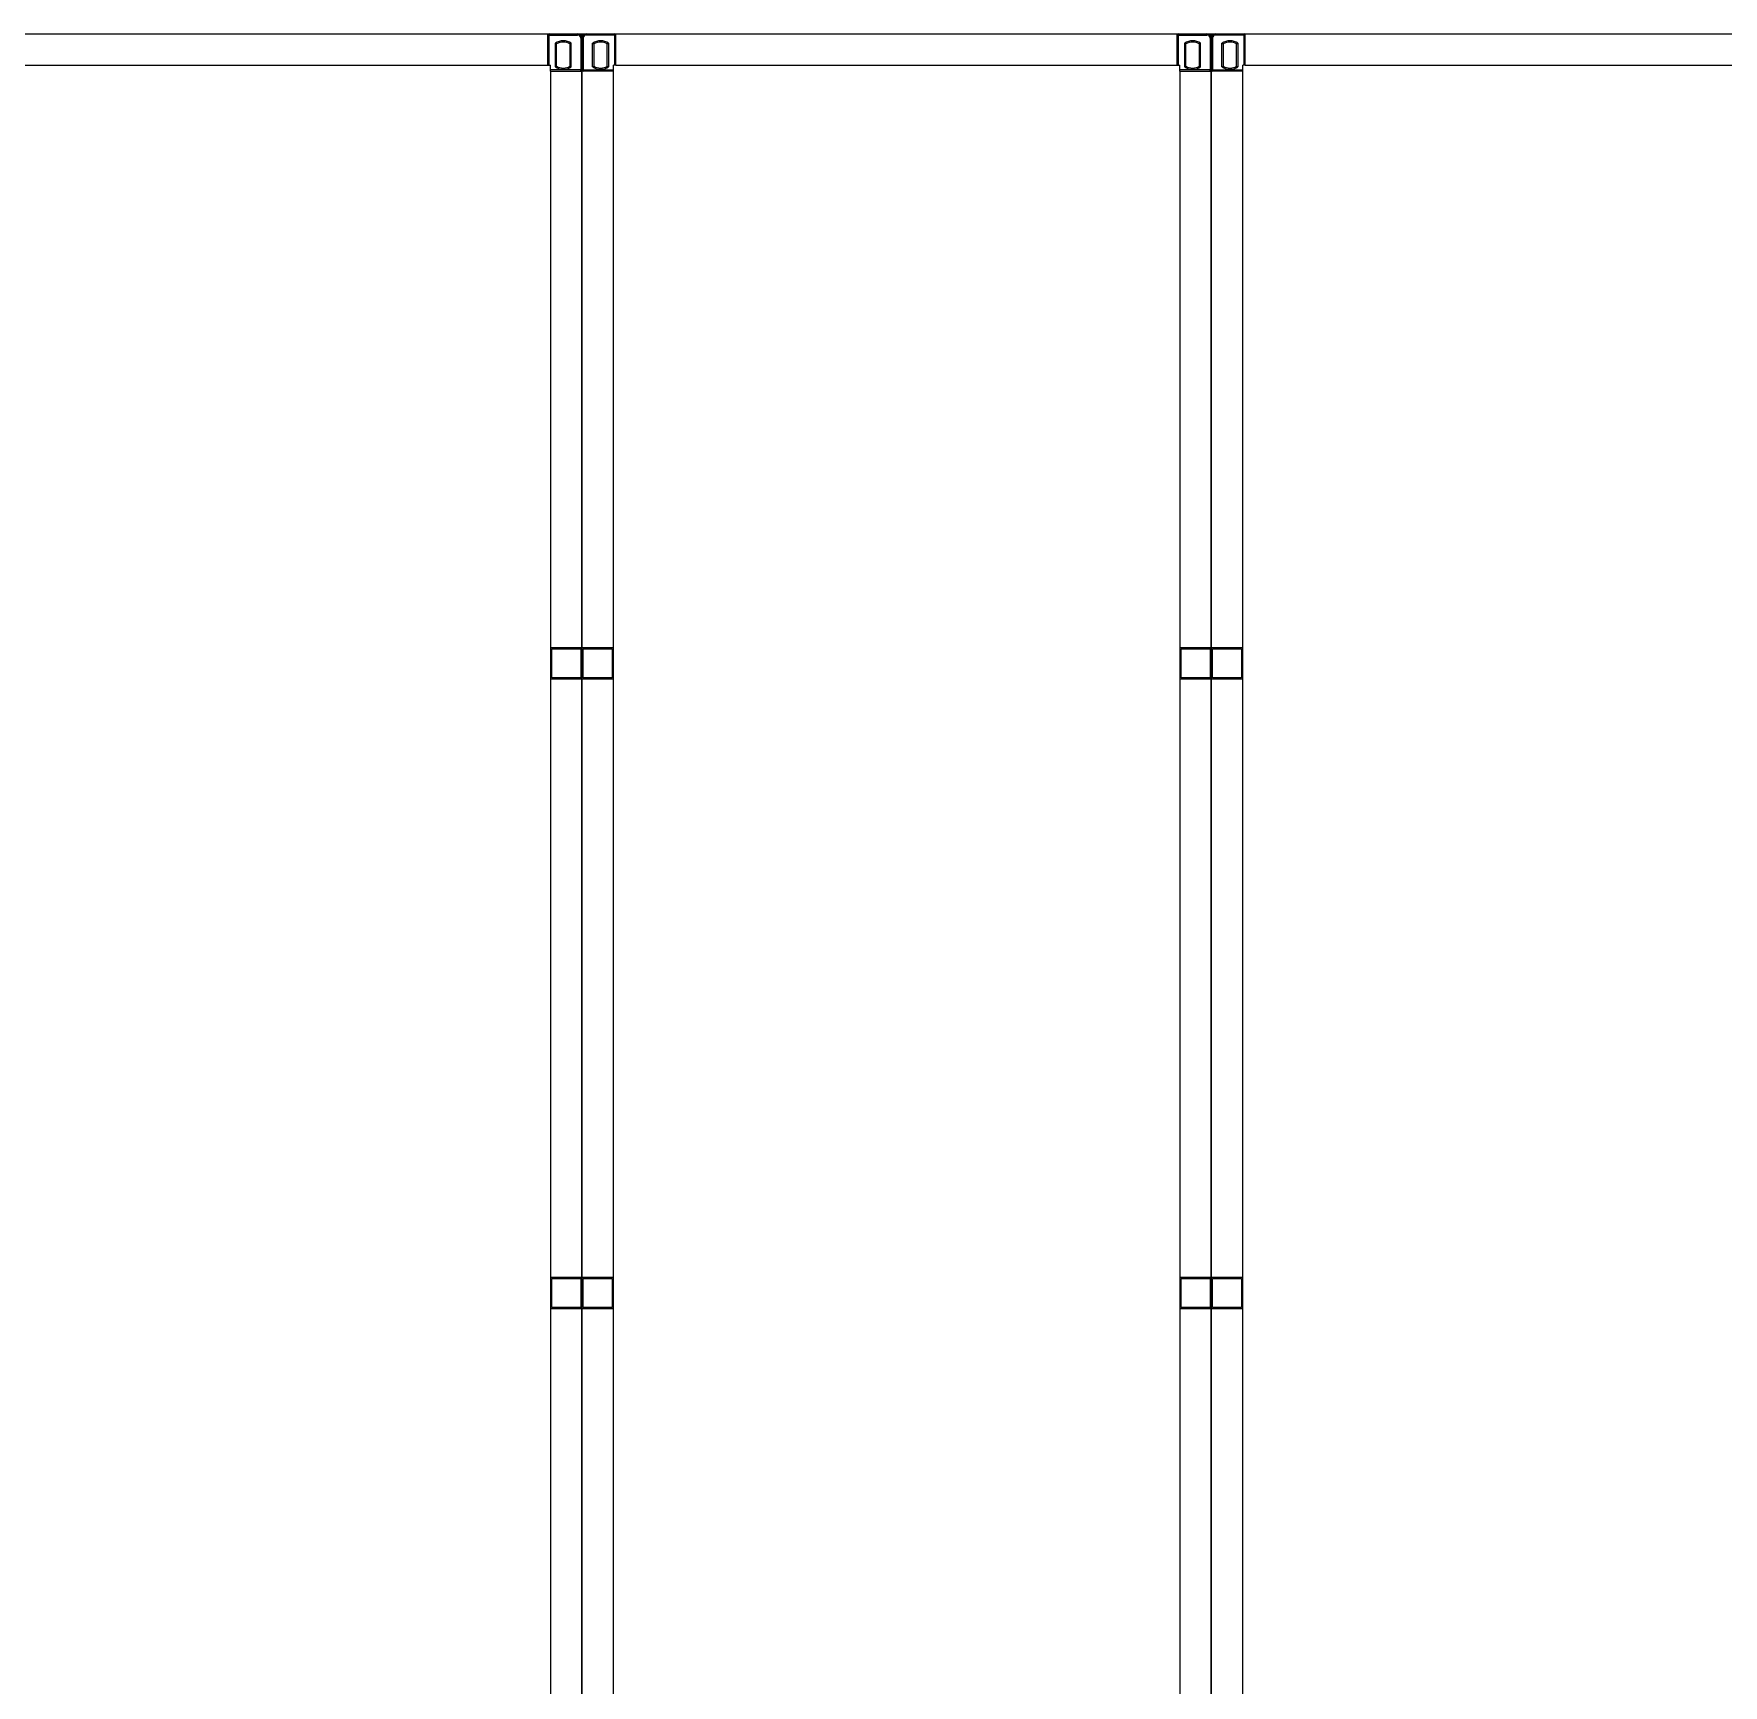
# Model space of a CAD drawing. Header units: millimetres. Extents: x -300 to 383236, y -195106 to -144646.
# Drawn here: x 65718.7 to 66201.9, y -149570.1 to -149098 of the extents above; entities that cross this region are included whole.
import ezdxf

# ---------------------------------------------------------------- set-up
doc = ezdxf.new("R2010")
doc.units = ezdxf.units.MM
doc.header["$LTSCALE"] = 60

# ---------------------------------------------------------------- blocks, each defined once
blk = doc.blocks.new('KEY PLAN_NEW')
at = {"color": 253, "linetype": 'Continuous'}
for p, q in [((-1227.1, -1134.94), (-1227.1, -1131.94)), ((-1227.1, -1132.06), (-1226.98, -1132.06)), ((-1226.98, -1131.94), (-1226.98, -1132.06)), ((-1226.98, -1134.94), (-1226.98, -1132.06)), ((-1226.98, -1132.06), (-1224.27, -1132.06)), ((-1224.27, -1132.06), (-1224.27, -1131.94)), ((-1223.98, -1132.06), (-1223.98, -1132.06)), ((-1223.98, -1132.06), (-1223.98, -1132.06)), ((-1223.74, -1132.06), (-1223.74, -1132.06)), ((-1223.74, -1132.06), (-1223.74, -1132.06)), ((-1223.45, -1132.06), (-1223.45, -1131.94)), ((-1220.74, -1132.06), (-1223.45, -1132.06)), ((-1220.74, -1131.94), (-1220.74, -1132.06)), ((-1220.62, -1132.06), (-1220.74, -1132.06)), ((-1220.74, -1134.94), (-1220.74, -1132.06)), ((-1220.62, -1134.94), (-1220.62, -1131.94)), ((-1167.1, -1134.94), (-1167.1, -1131.94)), ((-1167.1, -1132.06), (-1166.98, -1132.06)), ((-1166.98, -1131.94), (-1166.98, -1132.06)), ((-1166.98, -1134.94), (-1166.98, -1132.06)), ((-1166.98, -1132.06), (-1164.27, -1132.06)), ((-1164.27, -1132.06), (-1164.27, -1131.94)), ((-1163.98, -1132.06), (-1163.98, -1132.06)), ((-1163.98, -1132.06), (-1163.98, -1132.06)), ((-1163.74, -1132.06), (-1163.74, -1132.06)), ((-1163.74, -1132.06), (-1163.74, -1132.06)), ((-1163.45, -1132.06), (-1163.45, -1131.94)), ((-1160.74, -1132.06), (-1163.45, -1132.06)), ((-1160.74, -1131.94), (-1160.74, -1132.06)), ((-1160.62, -1132.06), (-1160.74, -1132.06)), ((-1160.74, -1134.94), (-1160.74, -1132.06)), ((-1160.62, -1134.94), (-1160.62, -1131.94)), ((-1226.4, -1132.84), (-1226.4, -1135.1)), ((-1226.28, -1135.04), (-1226.28, -1132.91)), ((-1225.01, -1132.91), (-1225.01, -1135.04)), ((-1224.89, -1135.1), (-1224.89, -1132.84)), ((-1223.98, -1132.35), (-1223.86, -1132.35)), ((-1223.98, -1132.35), (-1223.98, -1135.38)), ((-1223.74, -1132.35), (-1223.86, -1132.35)), ((-1223.74, -1132.35), (-1223.74, -1135.38)), ((-1222.84, -1135.1), (-1222.84, -1132.84)), ((-1222.72, -1132.91), (-1222.72, -1135.04)), ((-1221.45, -1135.04), (-1221.45, -1132.91)), ((-1221.33, -1132.84), (-1221.33, -1135.1)), ((-1166.4, -1132.84), (-1166.4, -1135.1)), ((-1166.28, -1135.04), (-1166.28, -1132.91)), ((-1165.01, -1132.91), (-1165.01, -1135.04)), ((-1164.89, -1135.1), (-1164.89, -1132.84)), ((-1163.98, -1132.35), (-1163.86, -1132.35)), ((-1163.98, -1132.35), (-1163.98, -1135.38)), ((-1163.74, -1132.35), (-1163.86, -1132.35)), ((-1163.74, -1132.35), (-1163.74, -1135.38)), ((-1162.84, -1135.1), (-1162.84, -1132.84)), ((-1162.72, -1132.91), (-1162.72, -1135.04)), ((-1161.45, -1135.04), (-1161.45, -1132.91)), ((-1161.33, -1132.84), (-1161.33, -1135.1)), ((-1223.98, -1135.38), (-1226.86, -1135.38)), ((-1226.86, -1135.5), (-1223.86, -1135.5)), ((-1223.98, -1135.5), (-1223.98, -1135.38)), ((-1223.98, -1135.38), (-1223.86, -1135.38)), ((-1223.74, -1135.38), (-1223.86, -1135.38)), ((-1220.86, -1135.5), (-1223.86, -1135.5)), ((-1223.74, -1135.5), (-1223.74, -1135.38)), ((-1223.74, -1135.38), (-1220.86, -1135.38)), ((-1163.98, -1135.38), (-1166.86, -1135.38)), ((-1166.86, -1135.5), (-1163.86, -1135.5)), ((-1163.98, -1135.5), (-1163.98, -1135.38)), ((-1163.98, -1135.38), (-1163.86, -1135.38)), ((-1163.74, -1135.38), (-1163.86, -1135.38)), ((-1160.86, -1135.5), (-1163.86, -1135.5)), ((-1163.74, -1135.5), (-1163.74, -1135.38)), ((-1163.74, -1135.38), (-1160.86, -1135.38))]:
    blk.add_line(p, q, dxfattribs=at)
at = {"color": 253}
for p, q in [((-1280.62, -1134.94), (-1227.1, -1134.94)), ((-1227.1, -1134.94), (-1226.86, -1134.94)), ((-1226.86, -1135.5), (-1226.86, -1134.94)), ((-1226.86, -1135.5), (-1226.86, -1428.38)), ((-1220.62, -1134.94), (-1220.86, -1134.94)), ((-1220.86, -1135.5), (-1220.86, -1134.94)), ((-1220.86, -1428.38), (-1220.86, -1135.5)), ((-1220.62, -1134.94), (-1167.1, -1134.94)), ((-1167.1, -1134.94), (-1166.86, -1134.94)), ((-1166.86, -1135.5), (-1166.86, -1134.94)), ((-1166.86, -1135.5), (-1166.86, -1428.38)), ((-1160.62, -1134.94), (-1160.86, -1134.94)), ((-1160.86, -1135.5), (-1160.86, -1134.94)), ((-1160.86, -1428.38), (-1160.86, -1135.5)), ((-1160.62, -1134.94), (-1107.1, -1134.94)), ((-1226.86, -1190.44), (-1226.86, -1193.44)), ((-1226.86, -1190.44), (-1223.86, -1190.44)), ((-1226.74, -1193.32), (-1226.74, -1190.56)), ((-1226.74, -1190.56), (-1223.98, -1190.56)), ((-1223.98, -1190.56), (-1223.98, -1193.32)), ((-1223.98, -1190.56), (-1223.98, -1193.32)), ((-1223.86, -1193.44), (-1223.86, -1190.44)), ((-1223.86, -1190.44), (-1223.86, -1193.44)), ((-1223.86, -1190.44), (-1220.86, -1190.44)), ((-1223.74, -1193.32), (-1223.74, -1190.56)), ((-1223.74, -1190.56), (-1220.98, -1190.56)), ((-1220.98, -1190.56), (-1220.98, -1193.32)), ((-1220.98, -1190.56), (-1220.98, -1193.32)), ((-1220.86, -1193.44), (-1220.86, -1190.44)), ((-1166.86, -1190.44), (-1166.86, -1193.44)), ((-1166.86, -1190.44), (-1163.86, -1190.44)), ((-1166.74, -1193.32), (-1166.74, -1190.56)), ((-1166.74, -1190.56), (-1163.98, -1190.56)), ((-1163.98, -1190.56), (-1163.98, -1193.32)), ((-1163.98, -1190.56), (-1163.98, -1193.32)), ((-1163.86, -1193.44), (-1163.86, -1190.44)), ((-1163.86, -1190.44), (-1163.86, -1193.44)), ((-1163.86, -1190.44), (-1160.86, -1190.44)), ((-1163.74, -1193.32), (-1163.74, -1190.56)), ((-1163.74, -1190.56), (-1160.98, -1190.56)), ((-1160.98, -1190.56), (-1160.98, -1193.32)), ((-1160.98, -1190.56), (-1160.98, -1193.32)), ((-1160.86, -1193.44), (-1160.86, -1190.44)), ((-1223.86, -1193.44), (-1226.86, -1193.44)), ((-1223.98, -1193.32), (-1226.74, -1193.32)), ((-1220.86, -1193.44), (-1223.86, -1193.44)), ((-1220.98, -1193.32), (-1223.74, -1193.32)), ((-1163.86, -1193.44), (-1166.86, -1193.44)), ((-1163.98, -1193.32), (-1166.74, -1193.32)), ((-1160.86, -1193.44), (-1163.86, -1193.44)), ((-1160.98, -1193.32), (-1163.74, -1193.32)), ((-1226.86, -1250.44), (-1226.86, -1253.44)), ((-1226.86, -1250.44), (-1223.86, -1250.44)), ((-1226.74, -1253.32), (-1226.74, -1250.56)), ((-1226.74, -1250.56), (-1223.98, -1250.56)), ((-1223.98, -1250.56), (-1223.98, -1253.32)), ((-1223.98, -1250.56), (-1223.98, -1253.32)), ((-1223.86, -1253.44), (-1223.86, -1250.44)), ((-1223.86, -1250.44), (-1223.86, -1253.44)), ((-1223.86, -1250.44), (-1220.86, -1250.44)), ((-1223.74, -1253.32), (-1223.74, -1250.56)), ((-1223.74, -1250.56), (-1220.98, -1250.56)), ((-1220.98, -1250.56), (-1220.98, -1253.32)), ((-1220.98, -1250.56), (-1220.98, -1253.32)), ((-1220.86, -1253.44), (-1220.86, -1250.44)), ((-1166.86, -1250.44), (-1166.86, -1253.44)), ((-1166.86, -1250.44), (-1163.86, -1250.44)), ((-1166.74, -1253.32), (-1166.74, -1250.56)), ((-1166.74, -1250.56), (-1163.98, -1250.56)), ((-1163.98, -1250.56), (-1163.98, -1253.32)), ((-1163.98, -1250.56), (-1163.98, -1253.32)), ((-1163.86, -1253.44), (-1163.86, -1250.44)), ((-1163.86, -1250.44), (-1163.86, -1253.44)), ((-1163.86, -1250.44), (-1160.86, -1250.44)), ((-1163.74, -1253.32), (-1163.74, -1250.56)), ((-1163.74, -1250.56), (-1160.98, -1250.56)), ((-1160.98, -1250.56), (-1160.98, -1253.32)), ((-1160.98, -1250.56), (-1160.98, -1253.32)), ((-1160.86, -1253.44), (-1160.86, -1250.44)), ((-1223.86, -1253.44), (-1226.86, -1253.44)), ((-1223.98, -1253.32), (-1226.74, -1253.32)), ((-1220.86, -1253.44), (-1223.86, -1253.44)), ((-1220.98, -1253.32), (-1223.74, -1253.32)), ((-1163.86, -1253.44), (-1166.86, -1253.44)), ((-1163.98, -1253.32), (-1166.74, -1253.32)), ((-1160.86, -1253.44), (-1163.86, -1253.44)), ((-1160.98, -1253.32), (-1163.74, -1253.32))]:
    blk.add_line(p, q, dxfattribs=at)
for points in [[(-1283.86, -1131.94), (-1223.86, -1131.94), (-1223.86, -1431.94), (-1283.86, -1431.94)], [(-1223.86, -1131.94), (-1163.86, -1131.94), (-1163.86, -1431.94), (-1223.86, -1431.94)], [(-1163.86, -1131.94), (-1103.86, -1131.94), (-1103.86, -1431.94), (-1163.86, -1431.94)]]:
    blk.add_lwpolyline(points, close=True, dxfattribs=at)
at = {"color": 253, "linetype": 'Continuous'}
for centre, radius, start, end in [((-1226.98, -1132.06), 0.12, 90, 180), ((-1224.27, -1132.35), 0.41, 0, 90), ((-1224.27, -1132.35), 0.29, 0, 90), ((-1223.45, -1132.35), 0.41, 90, 180), ((-1223.45, -1132.35), 0.29, 90, 180), ((-1220.74, -1132.06), 0.12, 0, 90), ((-1166.98, -1132.06), 0.12, 90, 180), ((-1164.27, -1132.35), 0.41, 0, 90), ((-1164.27, -1132.35), 0.29, 0, 90), ((-1163.45, -1132.35), 0.41, 90, 180), ((-1163.45, -1132.35), 0.29, 90, 180), ((-1160.74, -1132.06), 0.12, 0, 90), ((-1225.64, -1133.97), 1.36, 56.2792, 123.7208), ((-1225.64, -1133.97), 1.24, 59.1964, 120.8036), ((-1222.08, -1133.97), 1.36, 56.2792, 123.7208), ((-1222.08, -1133.97), 1.24, 59.1964, 120.8036), ((-1165.64, -1133.97), 1.36, 56.2792, 123.7208), ((-1165.64, -1133.97), 1.24, 59.1964, 120.8036), ((-1162.08, -1133.97), 1.36, 56.2792, 123.7208), ((-1162.08, -1133.97), 1.24, 59.1964, 120.8036), ((-1225.64, -1133.97), 1.36, 236.2792, 303.7208), ((-1225.64, -1133.97), 1.24, 239.1964, 300.8036), ((-1223.98, -1135.38), 0.12, 270, 0), ((-1223.74, -1135.38), 0.12, 180, 270), ((-1222.08, -1133.97), 1.36, 236.2792, 303.7208), ((-1222.08, -1133.97), 1.24, 239.1964, 300.8036), ((-1165.64, -1133.97), 1.36, 236.2792, 303.7208), ((-1165.64, -1133.97), 1.24, 239.1964, 300.8036), ((-1163.98, -1135.38), 0.12, 270, 0), ((-1163.74, -1135.38), 0.12, 180, 270), ((-1162.08, -1133.97), 1.36, 236.2792, 303.7208), ((-1162.08, -1133.97), 1.24, 239.1964, 300.8036)]:
    blk.add_arc(centre, radius, start, end, dxfattribs=at)
for points, knots in [([(-1226.28, -1132.91), (-1226.28, -1132.91, 46), (-1226.28, -1132.91, 46), (-1226.28, -1132.91, 46), (-1226.28, -1132.91, 46), (-1226.28, -1132.91, 46), (-1226.28, -1132.91, 46), (-1226.28, -1132.91, 46), (-1226.28, -1132.91, 46), (-1226.28, -1132.91, 46), (-1226.28, -1132.9, 46), (-1226.29, -1132.9, 46), (-1226.29, -1132.9, 46), (-1226.29, -1132.9, 46), (-1226.29, -1132.9, 46), (-1226.29, -1132.9, 46), (-1226.3, -1132.9, 46), (-1226.3, -1132.9, 46), (-1226.3, -1132.9, 46), (-1226.3, -1132.9, 46), (-1226.3, -1132.89, 46), (-1226.3, -1132.89, 46), (-1226.31, -1132.89, 46), (-1226.31, -1132.89, 46), (-1226.32, -1132.89, 46), (-1226.32, -1132.89, 46), (-1226.32, -1132.88, 46), (-1226.32, -1132.88, 46), (-1226.32, -1132.88, 46), (-1226.32, -1132.88, 46), (-1226.33, -1132.88, 46), (-1226.33, -1132.88, 46), (-1226.34, -1132.88, 46), (-1226.34, -1132.87, 46), (-1226.35, -1132.87, 46), (-1226.35, -1132.87, 46), (-1226.35, -1132.87, 46), (-1226.35, -1132.87, 46), (-1226.36, -1132.86, 46), (-1226.36, -1132.86, 46), (-1226.36, -1132.86, 46), (-1226.36, -1132.86, 46), (-1226.37, -1132.86, 46), (-1226.37, -1132.86, 46), (-1226.38, -1132.85, 46), (-1226.38, -1132.85, 46), (-1226.39, -1132.85, 46), (-1226.39, -1132.85, 46), (-1226.39, -1132.84, 46), (-1226.39, -1132.84, 46), (-1226.39, -1132.84, 46), (-1226.4, -1132.84, 46), (-1226.4, -1132.84, 46), (-1226.4, -1132.84, 46)], [0, 0, 0, 0, 0.06206, 0.12459, 0.12459, 0.155854, 0.155854, 0.171487, 0.171487, 0.187119, 0.187119, 0.249648, 0.249648, 0.312178, 0.312178, 0.343442, 0.343442, 0.359075, 0.359075, 0.374707, 0.374707, 0.437236, 0.437236, 0.499766, 0.499766, 0.53103, 0.53103, 0.546663, 0.546663, 0.562295, 0.562295, 0.624824, 0.624824, 0.687353, 0.687353, 0.749883, 0.749883, 0.765515, 0.765515, 0.781147, 0.781147, 0.812412, 0.812412, 0.874941, 0.874941, 0.937471, 0.937471, 0.968735, 0.968735, 0.984368, 0.992184, 0.992184, 1, 1, 1, 1]), ([(-1224.89, -1132.84), (-1224.89, -1132.84, 46), (-1224.89, -1132.84, 46), (-1224.89, -1132.84, 46), (-1224.89, -1132.84, 46), (-1224.89, -1132.84, 46), (-1224.89, -1132.85, 46), (-1224.9, -1132.85, 46), (-1224.9, -1132.85, 46), (-1224.91, -1132.85, 46), (-1224.91, -1132.86, 46), (-1224.92, -1132.86, 46), (-1224.92, -1132.86, 46), (-1224.92, -1132.86, 46), (-1224.93, -1132.86, 46), (-1224.93, -1132.86, 46), (-1224.93, -1132.87, 46), (-1224.93, -1132.87, 46), (-1224.93, -1132.87, 46), (-1224.94, -1132.87, 46), (-1224.94, -1132.87, 46), (-1224.95, -1132.88, 46), (-1224.95, -1132.88, 46), (-1224.96, -1132.88, 46), (-1224.96, -1132.88, 46), (-1224.96, -1132.88, 46), (-1224.96, -1132.88, 46), (-1224.96, -1132.88, 46), (-1224.97, -1132.89, 46), (-1224.97, -1132.89, 46), (-1224.97, -1132.89, 46), (-1224.97, -1132.89, 46), (-1224.98, -1132.89, 46), (-1224.98, -1132.89, 46), (-1224.99, -1132.9, 46), (-1224.99, -1132.9, 46), (-1224.99, -1132.9, 46), (-1224.99, -1132.9, 46), (-1224.99, -1132.9, 46), (-1224.99, -1132.9, 46), (-1224.99, -1132.9, 46), (-1224.99, -1132.9, 46), (-1225, -1132.9, 46), (-1225, -1132.9, 46), (-1225, -1132.91, 46), (-1225, -1132.91, 46), (-1225, -1132.91, 46), (-1225, -1132.91, 46), (-1225, -1132.91, 46), (-1225, -1132.91, 46), (-1225.01, -1132.91, 46), (-1225.01, -1132.91, 46), (-1225.01, -1132.91, 46), (-1225.01, -1132.91, 46)], [0, 0, 0, 0, 0.00782, 0.00782, 0.015639, 0.031279, 0.031279, 0.062557, 0.062557, 0.125114, 0.125114, 0.187671, 0.187671, 0.21895, 0.21895, 0.234589, 0.234589, 0.250228, 0.250228, 0.312785, 0.312785, 0.375342, 0.375342, 0.437899, 0.437899, 0.453538, 0.453538, 0.469178, 0.469178, 0.500456, 0.500456, 0.563013, 0.563013, 0.62557, 0.62557, 0.641209, 0.641209, 0.656849, 0.656849, 0.688127, 0.688127, 0.750684, 0.750684, 0.813241, 0.813241, 0.828881, 0.828881, 0.84452, 0.84452, 0.875798, 0.875798, 0.938355, 1, 1, 1, 1]), ([(-1222.84, -1132.84), (-1222.84, -1132.84, 46), (-1222.84, -1132.84, 46), (-1222.83, -1132.84, 46), (-1222.83, -1132.84, 46), (-1222.83, -1132.84, 46), (-1222.83, -1132.85, 46), (-1222.83, -1132.85, 46), (-1222.82, -1132.85, 46), (-1222.82, -1132.85, 46), (-1222.81, -1132.86, 46), (-1222.81, -1132.86, 46), (-1222.8, -1132.86, 46), (-1222.8, -1132.86, 46), (-1222.8, -1132.86, 46), (-1222.8, -1132.86, 46), (-1222.79, -1132.87, 46), (-1222.79, -1132.87, 46), (-1222.79, -1132.87, 46), (-1222.79, -1132.87, 46), (-1222.78, -1132.87, 46), (-1222.78, -1132.88, 46), (-1222.77, -1132.88, 46), (-1222.77, -1132.88, 46), (-1222.76, -1132.88, 46), (-1222.76, -1132.88, 46), (-1222.76, -1132.88, 46), (-1222.76, -1132.88, 46), (-1222.76, -1132.89, 46), (-1222.76, -1132.89, 46), (-1222.75, -1132.89, 46), (-1222.75, -1132.89, 46), (-1222.74, -1132.89, 46), (-1222.74, -1132.89, 46), (-1222.74, -1132.9, 46), (-1222.74, -1132.9, 46), (-1222.74, -1132.9, 46), (-1222.74, -1132.9, 46), (-1222.73, -1132.9, 46), (-1222.73, -1132.9, 46), (-1222.73, -1132.9, 46), (-1222.73, -1132.9, 46), (-1222.73, -1132.9, 46), (-1222.72, -1132.9, 46), (-1222.72, -1132.91, 46), (-1222.72, -1132.91, 46), (-1222.72, -1132.91, 46), (-1222.72, -1132.91, 46), (-1222.72, -1132.91, 46), (-1222.72, -1132.91, 46), (-1222.72, -1132.91, 46), (-1222.72, -1132.91, 46), (-1222.72, -1132.91, 46), (-1222.72, -1132.91, 46)], [0, 0, 0, 0, 0.00782, 0.00782, 0.015639, 0.031279, 0.031279, 0.062557, 0.062557, 0.125114, 0.125114, 0.187671, 0.187671, 0.21895, 0.21895, 0.234589, 0.234589, 0.250228, 0.250228, 0.312785, 0.312785, 0.375342, 0.375342, 0.437899, 0.437899, 0.453538, 0.453538, 0.469178, 0.469178, 0.500456, 0.500456, 0.563013, 0.563013, 0.62557, 0.62557, 0.641209, 0.641209, 0.656849, 0.656849, 0.688127, 0.688127, 0.750684, 0.750684, 0.813241, 0.813241, 0.828881, 0.828881, 0.84452, 0.84452, 0.875798, 0.875798, 0.938355, 1, 1, 1, 1]), ([(-1221.45, -1132.91), (-1221.45, -1132.91, 46), (-1221.45, -1132.91, 46), (-1221.45, -1132.91, 46), (-1221.44, -1132.91, 46), (-1221.44, -1132.91, 46), (-1221.44, -1132.91, 46), (-1221.44, -1132.91, 46), (-1221.44, -1132.91, 46), (-1221.44, -1132.91, 46), (-1221.44, -1132.9, 46), (-1221.44, -1132.9, 46), (-1221.43, -1132.9, 46), (-1221.43, -1132.9, 46), (-1221.43, -1132.9, 46), (-1221.43, -1132.9, 46), (-1221.43, -1132.9, 46), (-1221.43, -1132.9, 46), (-1221.43, -1132.9, 46), (-1221.43, -1132.9, 46), (-1221.42, -1132.89, 46), (-1221.42, -1132.89, 46), (-1221.41, -1132.89, 46), (-1221.41, -1132.89, 46), (-1221.41, -1132.89, 46), (-1221.41, -1132.89, 46), (-1221.4, -1132.88, 46), (-1221.4, -1132.88, 46), (-1221.4, -1132.88, 46), (-1221.4, -1132.88, 46), (-1221.4, -1132.88, 46), (-1221.39, -1132.88, 46), (-1221.39, -1132.88, 46), (-1221.38, -1132.87, 46), (-1221.38, -1132.87, 46), (-1221.37, -1132.87, 46), (-1221.37, -1132.87, 46), (-1221.37, -1132.87, 46), (-1221.37, -1132.86, 46), (-1221.37, -1132.86, 46), (-1221.36, -1132.86, 46), (-1221.36, -1132.86, 46), (-1221.36, -1132.86, 46), (-1221.35, -1132.86, 46), (-1221.35, -1132.85, 46), (-1221.34, -1132.85, 46), (-1221.34, -1132.85, 46), (-1221.33, -1132.85, 46), (-1221.33, -1132.84, 46), (-1221.33, -1132.84, 46), (-1221.33, -1132.84, 46), (-1221.33, -1132.84, 46), (-1221.33, -1132.84, 46), (-1221.33, -1132.84, 46)], [0, 0, 0, 0, 0.06206, 0.12459, 0.12459, 0.155854, 0.155854, 0.171487, 0.171487, 0.187119, 0.187119, 0.249648, 0.249648, 0.312178, 0.312178, 0.343442, 0.343442, 0.359075, 0.359075, 0.374707, 0.374707, 0.437236, 0.437236, 0.499766, 0.499766, 0.53103, 0.53103, 0.546663, 0.546663, 0.562295, 0.562295, 0.624824, 0.624824, 0.687353, 0.687353, 0.749883, 0.749883, 0.765515, 0.765515, 0.781147, 0.781147, 0.812412, 0.812412, 0.874941, 0.874941, 0.937471, 0.937471, 0.968735, 0.968735, 0.984368, 0.992184, 0.992184, 1, 1, 1, 1]), ([(-1166.28, -1132.91), (-1166.28, -1132.91, 46), (-1166.28, -1132.91, 46), (-1166.28, -1132.91, 46), (-1166.28, -1132.91, 46), (-1166.28, -1132.91, 46), (-1166.28, -1132.91, 46), (-1166.28, -1132.91, 46), (-1166.28, -1132.91, 46), (-1166.28, -1132.91, 46), (-1166.28, -1132.9, 46), (-1166.29, -1132.9, 46), (-1166.29, -1132.9, 46), (-1166.29, -1132.9, 46), (-1166.29, -1132.9, 46), (-1166.29, -1132.9, 46), (-1166.3, -1132.9, 46), (-1166.3, -1132.9, 46), (-1166.3, -1132.9, 46), (-1166.3, -1132.9, 46), (-1166.3, -1132.89, 46), (-1166.3, -1132.89, 46), (-1166.31, -1132.89, 46), (-1166.31, -1132.89, 46), (-1166.32, -1132.89, 46), (-1166.32, -1132.89, 46), (-1166.32, -1132.88, 46), (-1166.32, -1132.88, 46), (-1166.32, -1132.88, 46), (-1166.32, -1132.88, 46), (-1166.33, -1132.88, 46), (-1166.33, -1132.88, 46), (-1166.34, -1132.88, 46), (-1166.34, -1132.87, 46), (-1166.35, -1132.87, 46), (-1166.35, -1132.87, 46), (-1166.35, -1132.87, 46), (-1166.35, -1132.87, 46), (-1166.36, -1132.86, 46), (-1166.36, -1132.86, 46), (-1166.36, -1132.86, 46), (-1166.36, -1132.86, 46), (-1166.37, -1132.86, 46), (-1166.37, -1132.86, 46), (-1166.38, -1132.85, 46), (-1166.38, -1132.85, 46), (-1166.39, -1132.85, 46), (-1166.39, -1132.85, 46), (-1166.39, -1132.84, 46), (-1166.39, -1132.84, 46), (-1166.39, -1132.84, 46), (-1166.4, -1132.84, 46), (-1166.4, -1132.84, 46), (-1166.4, -1132.84, 46)], [0, 0, 0, 0, 0.06206, 0.12459, 0.12459, 0.155854, 0.155854, 0.171487, 0.171487, 0.187119, 0.187119, 0.249648, 0.249648, 0.312178, 0.312178, 0.343442, 0.343442, 0.359075, 0.359075, 0.374707, 0.374707, 0.437236, 0.437236, 0.499766, 0.499766, 0.53103, 0.53103, 0.546663, 0.546663, 0.562295, 0.562295, 0.624824, 0.624824, 0.687353, 0.687353, 0.749883, 0.749883, 0.765515, 0.765515, 0.781147, 0.781147, 0.812412, 0.812412, 0.874941, 0.874941, 0.937471, 0.937471, 0.968735, 0.968735, 0.984368, 0.992184, 0.992184, 1, 1, 1, 1]), ([(-1164.89, -1132.84), (-1164.89, -1132.84, 46), (-1164.89, -1132.84, 46), (-1164.89, -1132.84, 46), (-1164.89, -1132.84, 46), (-1164.89, -1132.84, 46), (-1164.89, -1132.85, 46), (-1164.9, -1132.85, 46), (-1164.9, -1132.85, 46), (-1164.91, -1132.85, 46), (-1164.91, -1132.86, 46), (-1164.92, -1132.86, 46), (-1164.92, -1132.86, 46), (-1164.92, -1132.86, 46), (-1164.93, -1132.86, 46), (-1164.93, -1132.86, 46), (-1164.93, -1132.87, 46), (-1164.93, -1132.87, 46), (-1164.93, -1132.87, 46), (-1164.94, -1132.87, 46), (-1164.94, -1132.87, 46), (-1164.95, -1132.88, 46), (-1164.95, -1132.88, 46), (-1164.96, -1132.88, 46), (-1164.96, -1132.88, 46), (-1164.96, -1132.88, 46), (-1164.96, -1132.88, 46), (-1164.96, -1132.88, 46), (-1164.97, -1132.89, 46), (-1164.97, -1132.89, 46), (-1164.97, -1132.89, 46), (-1164.97, -1132.89, 46), (-1164.98, -1132.89, 46), (-1164.98, -1132.89, 46), (-1164.99, -1132.9, 46), (-1164.99, -1132.9, 46), (-1164.99, -1132.9, 46), (-1164.99, -1132.9, 46), (-1164.99, -1132.9, 46), (-1164.99, -1132.9, 46), (-1164.99, -1132.9, 46), (-1164.99, -1132.9, 46), (-1165, -1132.9, 46), (-1165, -1132.9, 46), (-1165, -1132.91, 46), (-1165, -1132.91, 46), (-1165, -1132.91, 46), (-1165, -1132.91, 46), (-1165, -1132.91, 46), (-1165, -1132.91, 46), (-1165.01, -1132.91, 46), (-1165.01, -1132.91, 46), (-1165.01, -1132.91, 46), (-1165.01, -1132.91, 46)], [0, 0, 0, 0, 0.00782, 0.00782, 0.015639, 0.031279, 0.031279, 0.062557, 0.062557, 0.125114, 0.125114, 0.187671, 0.187671, 0.21895, 0.21895, 0.234589, 0.234589, 0.250228, 0.250228, 0.312785, 0.312785, 0.375342, 0.375342, 0.437899, 0.437899, 0.453538, 0.453538, 0.469178, 0.469178, 0.500456, 0.500456, 0.563013, 0.563013, 0.62557, 0.62557, 0.641209, 0.641209, 0.656849, 0.656849, 0.688127, 0.688127, 0.750684, 0.750684, 0.813241, 0.813241, 0.828881, 0.828881, 0.84452, 0.84452, 0.875798, 0.875798, 0.938355, 1, 1, 1, 1]), ([(-1162.84, -1132.84), (-1162.84, -1132.84, 46), (-1162.84, -1132.84, 46), (-1162.83, -1132.84, 46), (-1162.83, -1132.84, 46), (-1162.83, -1132.84, 46), (-1162.83, -1132.85, 46), (-1162.83, -1132.85, 46), (-1162.82, -1132.85, 46), (-1162.82, -1132.85, 46), (-1162.81, -1132.86, 46), (-1162.81, -1132.86, 46), (-1162.8, -1132.86, 46), (-1162.8, -1132.86, 46), (-1162.8, -1132.86, 46), (-1162.8, -1132.86, 46), (-1162.79, -1132.87, 46), (-1162.79, -1132.87, 46), (-1162.79, -1132.87, 46), (-1162.79, -1132.87, 46), (-1162.78, -1132.87, 46), (-1162.78, -1132.88, 46), (-1162.77, -1132.88, 46), (-1162.77, -1132.88, 46), (-1162.76, -1132.88, 46), (-1162.76, -1132.88, 46), (-1162.76, -1132.88, 46), (-1162.76, -1132.88, 46), (-1162.76, -1132.89, 46), (-1162.76, -1132.89, 46), (-1162.75, -1132.89, 46), (-1162.75, -1132.89, 46), (-1162.74, -1132.89, 46), (-1162.74, -1132.89, 46), (-1162.74, -1132.9, 46), (-1162.74, -1132.9, 46), (-1162.74, -1132.9, 46), (-1162.74, -1132.9, 46), (-1162.73, -1132.9, 46), (-1162.73, -1132.9, 46), (-1162.73, -1132.9, 46), (-1162.73, -1132.9, 46), (-1162.73, -1132.9, 46), (-1162.72, -1132.9, 46), (-1162.72, -1132.91, 46), (-1162.72, -1132.91, 46), (-1162.72, -1132.91, 46), (-1162.72, -1132.91, 46), (-1162.72, -1132.91, 46), (-1162.72, -1132.91, 46), (-1162.72, -1132.91, 46), (-1162.72, -1132.91, 46), (-1162.72, -1132.91, 46), (-1162.72, -1132.91, 46)], [0, 0, 0, 0, 0.00782, 0.00782, 0.015639, 0.031279, 0.031279, 0.062557, 0.062557, 0.125114, 0.125114, 0.187671, 0.187671, 0.21895, 0.21895, 0.234589, 0.234589, 0.250228, 0.250228, 0.312785, 0.312785, 0.375342, 0.375342, 0.437899, 0.437899, 0.453538, 0.453538, 0.469178, 0.469178, 0.500456, 0.500456, 0.563013, 0.563013, 0.62557, 0.62557, 0.641209, 0.641209, 0.656849, 0.656849, 0.688127, 0.688127, 0.750684, 0.750684, 0.813241, 0.813241, 0.828881, 0.828881, 0.84452, 0.84452, 0.875798, 0.875798, 0.938355, 1, 1, 1, 1]), ([(-1161.45, -1132.91), (-1161.45, -1132.91, 46), (-1161.45, -1132.91, 46), (-1161.45, -1132.91, 46), (-1161.44, -1132.91, 46), (-1161.44, -1132.91, 46), (-1161.44, -1132.91, 46), (-1161.44, -1132.91, 46), (-1161.44, -1132.91, 46), (-1161.44, -1132.91, 46), (-1161.44, -1132.9, 46), (-1161.44, -1132.9, 46), (-1161.43, -1132.9, 46), (-1161.43, -1132.9, 46), (-1161.43, -1132.9, 46), (-1161.43, -1132.9, 46), (-1161.43, -1132.9, 46), (-1161.43, -1132.9, 46), (-1161.43, -1132.9, 46), (-1161.43, -1132.9, 46), (-1161.42, -1132.89, 46), (-1161.42, -1132.89, 46), (-1161.41, -1132.89, 46), (-1161.41, -1132.89, 46), (-1161.41, -1132.89, 46), (-1161.41, -1132.89, 46), (-1161.4, -1132.88, 46), (-1161.4, -1132.88, 46), (-1161.4, -1132.88, 46), (-1161.4, -1132.88, 46), (-1161.4, -1132.88, 46), (-1161.39, -1132.88, 46), (-1161.39, -1132.88, 46), (-1161.38, -1132.87, 46), (-1161.38, -1132.87, 46), (-1161.37, -1132.87, 46), (-1161.37, -1132.87, 46), (-1161.37, -1132.87, 46), (-1161.37, -1132.86, 46), (-1161.37, -1132.86, 46), (-1161.36, -1132.86, 46), (-1161.36, -1132.86, 46), (-1161.36, -1132.86, 46), (-1161.35, -1132.86, 46), (-1161.35, -1132.85, 46), (-1161.34, -1132.85, 46), (-1161.34, -1132.85, 46), (-1161.33, -1132.85, 46), (-1161.33, -1132.84, 46), (-1161.33, -1132.84, 46), (-1161.33, -1132.84, 46), (-1161.33, -1132.84, 46), (-1161.33, -1132.84, 46), (-1161.33, -1132.84, 46)], [0, 0, 0, 0, 0.06206, 0.12459, 0.12459, 0.155854, 0.155854, 0.171487, 0.171487, 0.187119, 0.187119, 0.249648, 0.249648, 0.312178, 0.312178, 0.343442, 0.343442, 0.359075, 0.359075, 0.374707, 0.374707, 0.437236, 0.437236, 0.499766, 0.499766, 0.53103, 0.53103, 0.546663, 0.546663, 0.562295, 0.562295, 0.624824, 0.624824, 0.687353, 0.687353, 0.749883, 0.749883, 0.765515, 0.765515, 0.781147, 0.781147, 0.812412, 0.812412, 0.874941, 0.874941, 0.937471, 0.937471, 0.968735, 0.968735, 0.984368, 0.992184, 0.992184, 1, 1, 1, 1]), ([(-1226.28, -1135.04), (-1226.28, -1135.04, 46), (-1226.28, -1135.04, 46), (-1226.28, -1135.04, 46), (-1226.28, -1135.04, 46), (-1226.28, -1135.04, 46), (-1226.28, -1135.04, 46), (-1226.28, -1135.04, 46), (-1226.28, -1135.04, 46), (-1226.28, -1135.04, 46), (-1226.28, -1135.04, 46), (-1226.29, -1135.04, 46), (-1226.29, -1135.05, 46), (-1226.29, -1135.05, 46), (-1226.29, -1135.05, 46), (-1226.29, -1135.05, 46), (-1226.3, -1135.05, 46), (-1226.3, -1135.05, 46), (-1226.3, -1135.05, 46), (-1226.3, -1135.05, 46), (-1226.3, -1135.05, 46), (-1226.3, -1135.05, 46), (-1226.31, -1135.06, 46), (-1226.31, -1135.06, 46), (-1226.32, -1135.06, 46), (-1226.32, -1135.06, 46), (-1226.32, -1135.06, 46), (-1226.32, -1135.06, 46), (-1226.32, -1135.06, 46), (-1226.32, -1135.06, 46), (-1226.33, -1135.07, 46), (-1226.33, -1135.07, 46), (-1226.34, -1135.07, 46), (-1226.34, -1135.07, 46), (-1226.35, -1135.08, 46), (-1226.35, -1135.08, 46), (-1226.35, -1135.08, 46), (-1226.35, -1135.08, 46), (-1226.36, -1135.08, 46), (-1226.36, -1135.08, 46), (-1226.36, -1135.09, 46), (-1226.36, -1135.09, 46), (-1226.37, -1135.09, 46), (-1226.37, -1135.09, 46), (-1226.38, -1135.09, 46), (-1226.38, -1135.1, 46), (-1226.39, -1135.1, 46), (-1226.39, -1135.1, 46), (-1226.39, -1135.1, 46), (-1226.39, -1135.1, 46), (-1226.39, -1135.1, 46), (-1226.4, -1135.1, 46), (-1226.4, -1135.1, 46), (-1226.4, -1135.1, 46)], [0, 0, 0, 0, 0.06206, 0.12459, 0.12459, 0.155854, 0.155854, 0.171487, 0.171487, 0.187119, 0.187119, 0.249648, 0.249648, 0.312178, 0.312178, 0.343442, 0.343442, 0.359075, 0.359075, 0.374707, 0.374707, 0.437236, 0.437236, 0.499766, 0.499766, 0.53103, 0.53103, 0.546663, 0.546663, 0.562295, 0.562295, 0.624824, 0.624824, 0.687353, 0.687353, 0.749883, 0.749883, 0.765515, 0.765515, 0.781147, 0.781147, 0.812412, 0.812412, 0.874941, 0.874941, 0.937471, 0.937471, 0.968735, 0.968735, 0.984368, 0.992184, 0.992184, 1, 1, 1, 1]), ([(-1224.89, -1135.1), (-1224.89, -1135.1, 46), (-1224.89, -1135.1, 46), (-1224.89, -1135.1, 46), (-1224.89, -1135.1, 46), (-1224.89, -1135.1, 46), (-1224.89, -1135.1, 46), (-1224.9, -1135.1, 46), (-1224.9, -1135.1, 46), (-1224.91, -1135.09, 46), (-1224.91, -1135.09, 46), (-1224.92, -1135.09, 46), (-1224.92, -1135.09, 46), (-1224.92, -1135.09, 46), (-1224.93, -1135.08, 46), (-1224.93, -1135.08, 46), (-1224.93, -1135.08, 46), (-1224.93, -1135.08, 46), (-1224.93, -1135.08, 46), (-1224.94, -1135.08, 46), (-1224.94, -1135.07, 46), (-1224.95, -1135.07, 46), (-1224.95, -1135.07, 46), (-1224.96, -1135.07, 46), (-1224.96, -1135.06, 46), (-1224.96, -1135.06, 46), (-1224.96, -1135.06, 46), (-1224.96, -1135.06, 46), (-1224.97, -1135.06, 46), (-1224.97, -1135.06, 46), (-1224.97, -1135.06, 46), (-1224.97, -1135.06, 46), (-1224.98, -1135.05, 46), (-1224.98, -1135.05, 46), (-1224.99, -1135.05, 46), (-1224.99, -1135.05, 46), (-1224.99, -1135.05, 46), (-1224.99, -1135.05, 46), (-1224.99, -1135.05, 46), (-1224.99, -1135.05, 46), (-1224.99, -1135.05, 46), (-1224.99, -1135.05, 46), (-1225, -1135.04, 46), (-1225, -1135.04, 46), (-1225, -1135.04, 46), (-1225, -1135.04, 46), (-1225, -1135.04, 46), (-1225, -1135.04, 46), (-1225, -1135.04, 46), (-1225, -1135.04, 46), (-1225.01, -1135.04, 46), (-1225.01, -1135.04, 46), (-1225.01, -1135.04, 46), (-1225.01, -1135.04, 46)], [0, 0, 0, 0, 0.00782, 0.00782, 0.015639, 0.031279, 0.031279, 0.062557, 0.062557, 0.125114, 0.125114, 0.187671, 0.187671, 0.21895, 0.21895, 0.234589, 0.234589, 0.250228, 0.250228, 0.312785, 0.312785, 0.375342, 0.375342, 0.437899, 0.437899, 0.453538, 0.453538, 0.469178, 0.469178, 0.500456, 0.500456, 0.563013, 0.563013, 0.62557, 0.62557, 0.641209, 0.641209, 0.656849, 0.656849, 0.688127, 0.688127, 0.750684, 0.750684, 0.813241, 0.813241, 0.828881, 0.828881, 0.84452, 0.84452, 0.875798, 0.875798, 0.938355, 1, 1, 1, 1]), ([(-1222.84, -1135.1), (-1222.84, -1135.1, 46), (-1222.84, -1135.1, 46), (-1222.83, -1135.1, 46), (-1222.83, -1135.1, 46), (-1222.83, -1135.1, 46), (-1222.83, -1135.1, 46), (-1222.83, -1135.1, 46), (-1222.82, -1135.1, 46), (-1222.82, -1135.09, 46), (-1222.81, -1135.09, 46), (-1222.81, -1135.09, 46), (-1222.8, -1135.09, 46), (-1222.8, -1135.09, 46), (-1222.8, -1135.08, 46), (-1222.8, -1135.08, 46), (-1222.79, -1135.08, 46), (-1222.79, -1135.08, 46), (-1222.79, -1135.08, 46), (-1222.79, -1135.08, 46), (-1222.78, -1135.07, 46), (-1222.78, -1135.07, 46), (-1222.77, -1135.07, 46), (-1222.77, -1135.07, 46), (-1222.76, -1135.06, 46), (-1222.76, -1135.06, 46), (-1222.76, -1135.06, 46), (-1222.76, -1135.06, 46), (-1222.76, -1135.06, 46), (-1222.76, -1135.06, 46), (-1222.75, -1135.06, 46), (-1222.75, -1135.06, 46), (-1222.74, -1135.05, 46), (-1222.74, -1135.05, 46), (-1222.74, -1135.05, 46), (-1222.74, -1135.05, 46), (-1222.74, -1135.05, 46), (-1222.74, -1135.05, 46), (-1222.73, -1135.05, 46), (-1222.73, -1135.05, 46), (-1222.73, -1135.05, 46), (-1222.73, -1135.05, 46), (-1222.73, -1135.04, 46), (-1222.72, -1135.04, 46), (-1222.72, -1135.04, 46), (-1222.72, -1135.04, 46), (-1222.72, -1135.04, 46), (-1222.72, -1135.04, 46), (-1222.72, -1135.04, 46), (-1222.72, -1135.04, 46), (-1222.72, -1135.04, 46), (-1222.72, -1135.04, 46), (-1222.72, -1135.04, 46), (-1222.72, -1135.04, 46)], [0, 0, 0, 0, 0.00782, 0.00782, 0.015639, 0.031279, 0.031279, 0.062557, 0.062557, 0.125114, 0.125114, 0.187671, 0.187671, 0.21895, 0.21895, 0.234589, 0.234589, 0.250228, 0.250228, 0.312785, 0.312785, 0.375342, 0.375342, 0.437899, 0.437899, 0.453538, 0.453538, 0.469178, 0.469178, 0.500456, 0.500456, 0.563013, 0.563013, 0.62557, 0.62557, 0.641209, 0.641209, 0.656849, 0.656849, 0.688127, 0.688127, 0.750684, 0.750684, 0.813241, 0.813241, 0.828881, 0.828881, 0.84452, 0.84452, 0.875798, 0.875798, 0.938355, 1, 1, 1, 1]), ([(-1221.45, -1135.04), (-1221.45, -1135.04, 46), (-1221.45, -1135.04, 46), (-1221.45, -1135.04, 46), (-1221.44, -1135.04, 46), (-1221.44, -1135.04, 46), (-1221.44, -1135.04, 46), (-1221.44, -1135.04, 46), (-1221.44, -1135.04, 46), (-1221.44, -1135.04, 46), (-1221.44, -1135.04, 46), (-1221.44, -1135.04, 46), (-1221.43, -1135.05, 46), (-1221.43, -1135.05, 46), (-1221.43, -1135.05, 46), (-1221.43, -1135.05, 46), (-1221.43, -1135.05, 46), (-1221.43, -1135.05, 46), (-1221.43, -1135.05, 46), (-1221.43, -1135.05, 46), (-1221.42, -1135.05, 46), (-1221.42, -1135.05, 46), (-1221.41, -1135.06, 46), (-1221.41, -1135.06, 46), (-1221.41, -1135.06, 46), (-1221.41, -1135.06, 46), (-1221.4, -1135.06, 46), (-1221.4, -1135.06, 46), (-1221.4, -1135.06, 46), (-1221.4, -1135.06, 46), (-1221.4, -1135.07, 46), (-1221.39, -1135.07, 46), (-1221.39, -1135.07, 46), (-1221.38, -1135.07, 46), (-1221.38, -1135.08, 46), (-1221.37, -1135.08, 46), (-1221.37, -1135.08, 46), (-1221.37, -1135.08, 46), (-1221.37, -1135.08, 46), (-1221.37, -1135.08, 46), (-1221.36, -1135.09, 46), (-1221.36, -1135.09, 46), (-1221.36, -1135.09, 46), (-1221.35, -1135.09, 46), (-1221.35, -1135.09, 46), (-1221.34, -1135.1, 46), (-1221.34, -1135.1, 46), (-1221.33, -1135.1, 46), (-1221.33, -1135.1, 46), (-1221.33, -1135.1, 46), (-1221.33, -1135.1, 46), (-1221.33, -1135.1, 46), (-1221.33, -1135.1, 46), (-1221.33, -1135.1, 46)], [0, 0, 0, 0, 0.06206, 0.12459, 0.12459, 0.155854, 0.155854, 0.171487, 0.171487, 0.187119, 0.187119, 0.249648, 0.249648, 0.312178, 0.312178, 0.343442, 0.343442, 0.359075, 0.359075, 0.374707, 0.374707, 0.437236, 0.437236, 0.499766, 0.499766, 0.53103, 0.53103, 0.546663, 0.546663, 0.562295, 0.562295, 0.624824, 0.624824, 0.687353, 0.687353, 0.749883, 0.749883, 0.765515, 0.765515, 0.781147, 0.781147, 0.812412, 0.812412, 0.874941, 0.874941, 0.937471, 0.937471, 0.968735, 0.968735, 0.984368, 0.992184, 0.992184, 1, 1, 1, 1]), ([(-1166.28, -1135.04), (-1166.28, -1135.04, 46), (-1166.28, -1135.04, 46), (-1166.28, -1135.04, 46), (-1166.28, -1135.04, 46), (-1166.28, -1135.04, 46), (-1166.28, -1135.04, 46), (-1166.28, -1135.04, 46), (-1166.28, -1135.04, 46), (-1166.28, -1135.04, 46), (-1166.28, -1135.04, 46), (-1166.29, -1135.04, 46), (-1166.29, -1135.05, 46), (-1166.29, -1135.05, 46), (-1166.29, -1135.05, 46), (-1166.29, -1135.05, 46), (-1166.3, -1135.05, 46), (-1166.3, -1135.05, 46), (-1166.3, -1135.05, 46), (-1166.3, -1135.05, 46), (-1166.3, -1135.05, 46), (-1166.3, -1135.05, 46), (-1166.31, -1135.06, 46), (-1166.31, -1135.06, 46), (-1166.32, -1135.06, 46), (-1166.32, -1135.06, 46), (-1166.32, -1135.06, 46), (-1166.32, -1135.06, 46), (-1166.32, -1135.06, 46), (-1166.32, -1135.06, 46), (-1166.33, -1135.07, 46), (-1166.33, -1135.07, 46), (-1166.34, -1135.07, 46), (-1166.34, -1135.07, 46), (-1166.35, -1135.08, 46), (-1166.35, -1135.08, 46), (-1166.35, -1135.08, 46), (-1166.35, -1135.08, 46), (-1166.36, -1135.08, 46), (-1166.36, -1135.08, 46), (-1166.36, -1135.09, 46), (-1166.36, -1135.09, 46), (-1166.37, -1135.09, 46), (-1166.37, -1135.09, 46), (-1166.38, -1135.09, 46), (-1166.38, -1135.1, 46), (-1166.39, -1135.1, 46), (-1166.39, -1135.1, 46), (-1166.39, -1135.1, 46), (-1166.39, -1135.1, 46), (-1166.39, -1135.1, 46), (-1166.4, -1135.1, 46), (-1166.4, -1135.1, 46), (-1166.4, -1135.1, 46)], [0, 0, 0, 0, 0.06206, 0.12459, 0.12459, 0.155854, 0.155854, 0.171487, 0.171487, 0.187119, 0.187119, 0.249648, 0.249648, 0.312178, 0.312178, 0.343442, 0.343442, 0.359075, 0.359075, 0.374707, 0.374707, 0.437236, 0.437236, 0.499766, 0.499766, 0.53103, 0.53103, 0.546663, 0.546663, 0.562295, 0.562295, 0.624824, 0.624824, 0.687353, 0.687353, 0.749883, 0.749883, 0.765515, 0.765515, 0.781147, 0.781147, 0.812412, 0.812412, 0.874941, 0.874941, 0.937471, 0.937471, 0.968735, 0.968735, 0.984368, 0.992184, 0.992184, 1, 1, 1, 1]), ([(-1164.89, -1135.1), (-1164.89, -1135.1, 46), (-1164.89, -1135.1, 46), (-1164.89, -1135.1, 46), (-1164.89, -1135.1, 46), (-1164.89, -1135.1, 46), (-1164.89, -1135.1, 46), (-1164.9, -1135.1, 46), (-1164.9, -1135.1, 46), (-1164.91, -1135.09, 46), (-1164.91, -1135.09, 46), (-1164.92, -1135.09, 46), (-1164.92, -1135.09, 46), (-1164.92, -1135.09, 46), (-1164.93, -1135.08, 46), (-1164.93, -1135.08, 46), (-1164.93, -1135.08, 46), (-1164.93, -1135.08, 46), (-1164.93, -1135.08, 46), (-1164.94, -1135.08, 46), (-1164.94, -1135.07, 46), (-1164.95, -1135.07, 46), (-1164.95, -1135.07, 46), (-1164.96, -1135.07, 46), (-1164.96, -1135.06, 46), (-1164.96, -1135.06, 46), (-1164.96, -1135.06, 46), (-1164.96, -1135.06, 46), (-1164.97, -1135.06, 46), (-1164.97, -1135.06, 46), (-1164.97, -1135.06, 46), (-1164.97, -1135.06, 46), (-1164.98, -1135.05, 46), (-1164.98, -1135.05, 46), (-1164.99, -1135.05, 46), (-1164.99, -1135.05, 46), (-1164.99, -1135.05, 46), (-1164.99, -1135.05, 46), (-1164.99, -1135.05, 46), (-1164.99, -1135.05, 46), (-1164.99, -1135.05, 46), (-1164.99, -1135.05, 46), (-1165, -1135.04, 46), (-1165, -1135.04, 46), (-1165, -1135.04, 46), (-1165, -1135.04, 46), (-1165, -1135.04, 46), (-1165, -1135.04, 46), (-1165, -1135.04, 46), (-1165, -1135.04, 46), (-1165.01, -1135.04, 46), (-1165.01, -1135.04, 46), (-1165.01, -1135.04, 46), (-1165.01, -1135.04, 46)], [0, 0, 0, 0, 0.00782, 0.00782, 0.015639, 0.031279, 0.031279, 0.062557, 0.062557, 0.125114, 0.125114, 0.187671, 0.187671, 0.21895, 0.21895, 0.234589, 0.234589, 0.250228, 0.250228, 0.312785, 0.312785, 0.375342, 0.375342, 0.437899, 0.437899, 0.453538, 0.453538, 0.469178, 0.469178, 0.500456, 0.500456, 0.563013, 0.563013, 0.62557, 0.62557, 0.641209, 0.641209, 0.656849, 0.656849, 0.688127, 0.688127, 0.750684, 0.750684, 0.813241, 0.813241, 0.828881, 0.828881, 0.84452, 0.84452, 0.875798, 0.875798, 0.938355, 1, 1, 1, 1]), ([(-1162.84, -1135.1), (-1162.84, -1135.1, 46), (-1162.84, -1135.1, 46), (-1162.83, -1135.1, 46), (-1162.83, -1135.1, 46), (-1162.83, -1135.1, 46), (-1162.83, -1135.1, 46), (-1162.83, -1135.1, 46), (-1162.82, -1135.1, 46), (-1162.82, -1135.09, 46), (-1162.81, -1135.09, 46), (-1162.81, -1135.09, 46), (-1162.8, -1135.09, 46), (-1162.8, -1135.09, 46), (-1162.8, -1135.08, 46), (-1162.8, -1135.08, 46), (-1162.79, -1135.08, 46), (-1162.79, -1135.08, 46), (-1162.79, -1135.08, 46), (-1162.79, -1135.08, 46), (-1162.78, -1135.07, 46), (-1162.78, -1135.07, 46), (-1162.77, -1135.07, 46), (-1162.77, -1135.07, 46), (-1162.76, -1135.06, 46), (-1162.76, -1135.06, 46), (-1162.76, -1135.06, 46), (-1162.76, -1135.06, 46), (-1162.76, -1135.06, 46), (-1162.76, -1135.06, 46), (-1162.75, -1135.06, 46), (-1162.75, -1135.06, 46), (-1162.74, -1135.05, 46), (-1162.74, -1135.05, 46), (-1162.74, -1135.05, 46), (-1162.74, -1135.05, 46), (-1162.74, -1135.05, 46), (-1162.74, -1135.05, 46), (-1162.73, -1135.05, 46), (-1162.73, -1135.05, 46), (-1162.73, -1135.05, 46), (-1162.73, -1135.05, 46), (-1162.73, -1135.04, 46), (-1162.72, -1135.04, 46), (-1162.72, -1135.04, 46), (-1162.72, -1135.04, 46), (-1162.72, -1135.04, 46), (-1162.72, -1135.04, 46), (-1162.72, -1135.04, 46), (-1162.72, -1135.04, 46), (-1162.72, -1135.04, 46), (-1162.72, -1135.04, 46), (-1162.72, -1135.04, 46), (-1162.72, -1135.04, 46)], [0, 0, 0, 0, 0.00782, 0.00782, 0.015639, 0.031279, 0.031279, 0.062557, 0.062557, 0.125114, 0.125114, 0.187671, 0.187671, 0.21895, 0.21895, 0.234589, 0.234589, 0.250228, 0.250228, 0.312785, 0.312785, 0.375342, 0.375342, 0.437899, 0.437899, 0.453538, 0.453538, 0.469178, 0.469178, 0.500456, 0.500456, 0.563013, 0.563013, 0.62557, 0.62557, 0.641209, 0.641209, 0.656849, 0.656849, 0.688127, 0.688127, 0.750684, 0.750684, 0.813241, 0.813241, 0.828881, 0.828881, 0.84452, 0.84452, 0.875798, 0.875798, 0.938355, 1, 1, 1, 1]), ([(-1161.45, -1135.04), (-1161.45, -1135.04, 46), (-1161.45, -1135.04, 46), (-1161.45, -1135.04, 46), (-1161.44, -1135.04, 46), (-1161.44, -1135.04, 46), (-1161.44, -1135.04, 46), (-1161.44, -1135.04, 46), (-1161.44, -1135.04, 46), (-1161.44, -1135.04, 46), (-1161.44, -1135.04, 46), (-1161.44, -1135.04, 46), (-1161.43, -1135.05, 46), (-1161.43, -1135.05, 46), (-1161.43, -1135.05, 46), (-1161.43, -1135.05, 46), (-1161.43, -1135.05, 46), (-1161.43, -1135.05, 46), (-1161.43, -1135.05, 46), (-1161.43, -1135.05, 46), (-1161.42, -1135.05, 46), (-1161.42, -1135.05, 46), (-1161.41, -1135.06, 46), (-1161.41, -1135.06, 46), (-1161.41, -1135.06, 46), (-1161.41, -1135.06, 46), (-1161.4, -1135.06, 46), (-1161.4, -1135.06, 46), (-1161.4, -1135.06, 46), (-1161.4, -1135.06, 46), (-1161.4, -1135.07, 46), (-1161.39, -1135.07, 46), (-1161.39, -1135.07, 46), (-1161.38, -1135.07, 46), (-1161.38, -1135.08, 46), (-1161.37, -1135.08, 46), (-1161.37, -1135.08, 46), (-1161.37, -1135.08, 46), (-1161.37, -1135.08, 46), (-1161.37, -1135.08, 46), (-1161.36, -1135.09, 46), (-1161.36, -1135.09, 46), (-1161.36, -1135.09, 46), (-1161.35, -1135.09, 46), (-1161.35, -1135.09, 46), (-1161.34, -1135.1, 46), (-1161.34, -1135.1, 46), (-1161.33, -1135.1, 46), (-1161.33, -1135.1, 46), (-1161.33, -1135.1, 46), (-1161.33, -1135.1, 46), (-1161.33, -1135.1, 46), (-1161.33, -1135.1, 46), (-1161.33, -1135.1, 46)], [0, 0, 0, 0, 0.06206, 0.12459, 0.12459, 0.155854, 0.155854, 0.171487, 0.171487, 0.187119, 0.187119, 0.249648, 0.249648, 0.312178, 0.312178, 0.343442, 0.343442, 0.359075, 0.359075, 0.374707, 0.374707, 0.437236, 0.437236, 0.499766, 0.499766, 0.53103, 0.53103, 0.546663, 0.546663, 0.562295, 0.562295, 0.624824, 0.624824, 0.687353, 0.687353, 0.749883, 0.749883, 0.765515, 0.765515, 0.781147, 0.781147, 0.812412, 0.812412, 0.874941, 0.874941, 0.937471, 0.937471, 0.968735, 0.968735, 0.984368, 0.992184, 0.992184, 1, 1, 1, 1])]:
    blk.add_open_spline(points, degree=3, knots=knots, dxfattribs=at)

msp = doc.modelspace()

# ---------------------------------------------------------------- block references
at = {"xscale": 3, "yscale": 3, "zscale": 3}
msp.add_blockref('KEY PLAN_NEW', (69547.03, -145702.13), dxfattribs=at)

doc.saveas('drawing.dxf')
